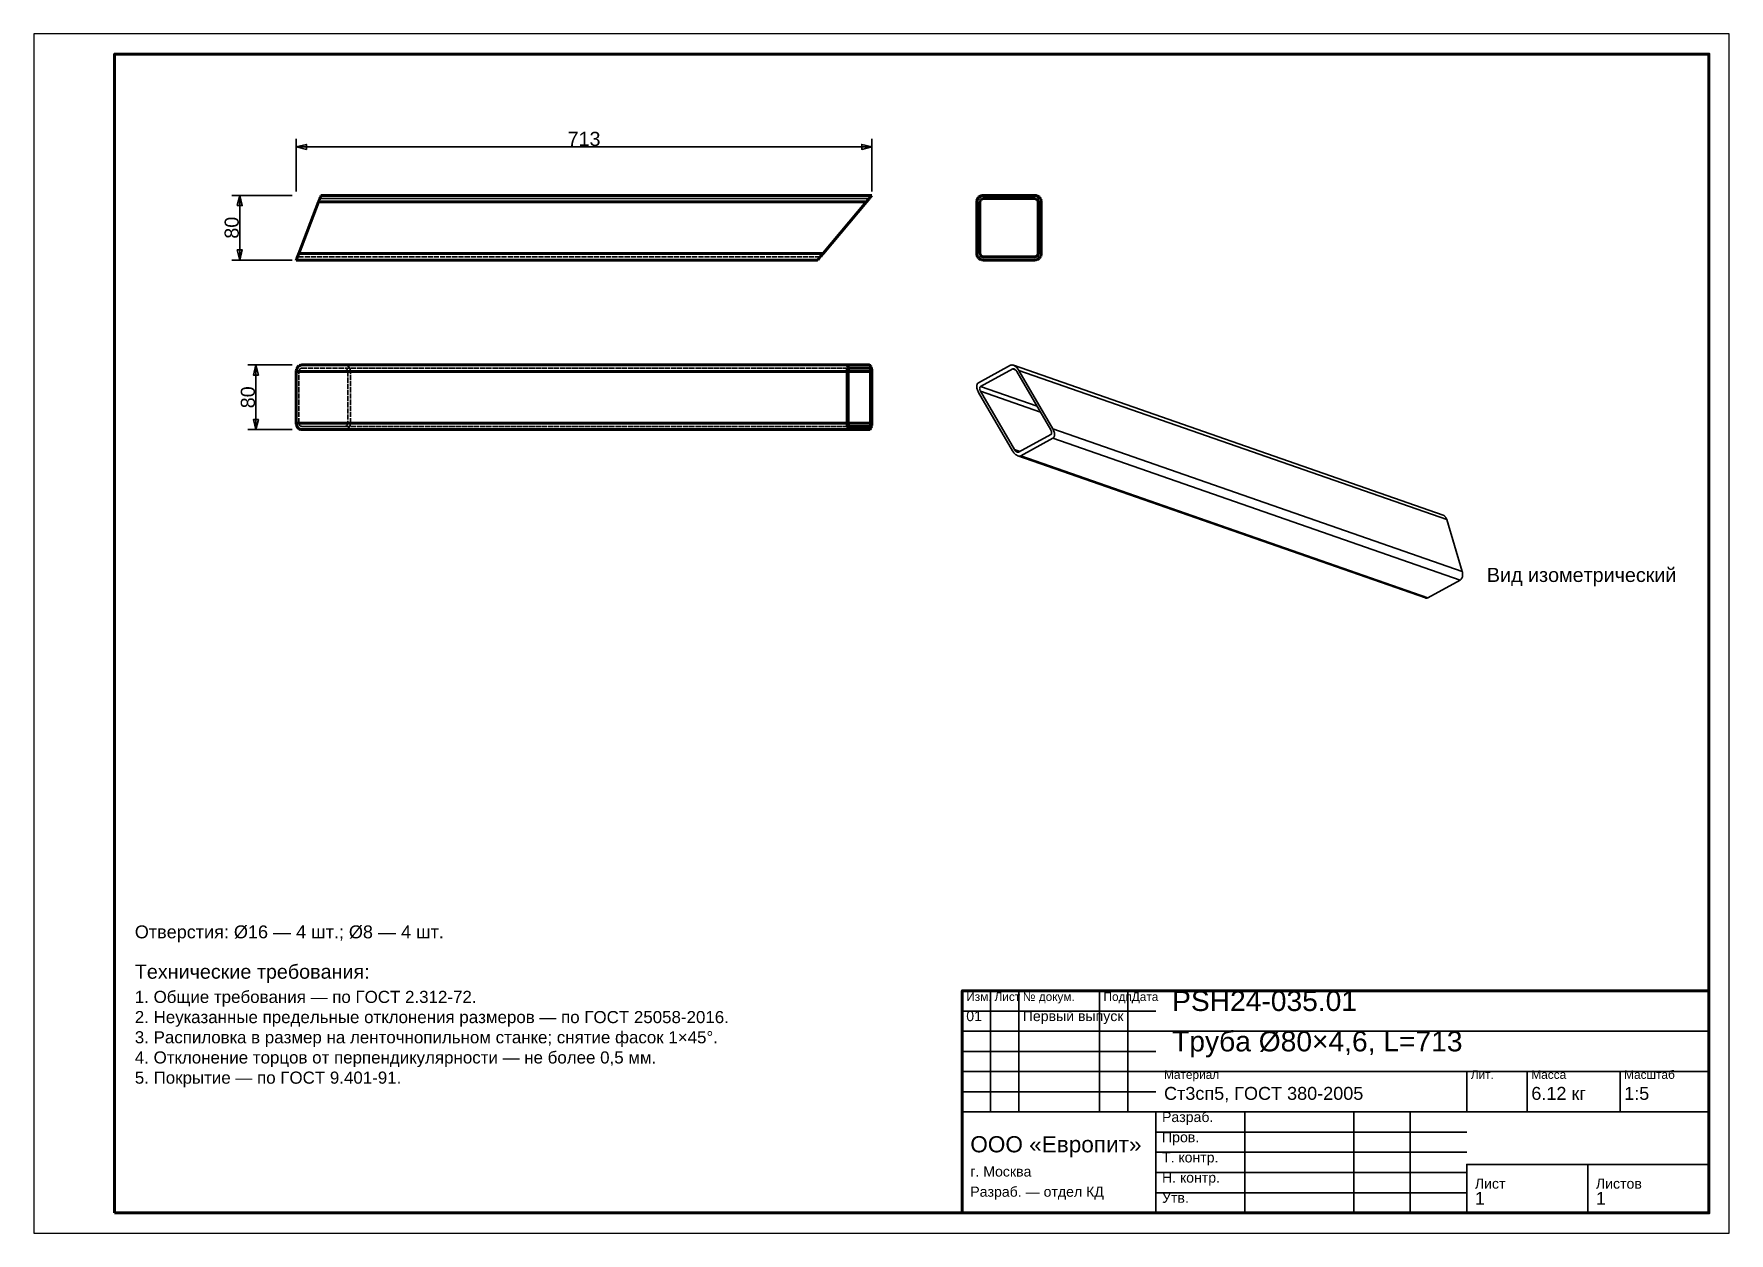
# Model space of a CAD drawing. Header units: millimetres. Extents: x 0 to 420, y 0 to 297.
import ezdxf
from ezdxf.enums import TextEntityAlignment as Align

# ---------------------------------------------------------------- set-up
doc = ezdxf.new("R2010")
doc.units = ezdxf.units.MM
doc.linetypes.add('DASHED', pattern=[1.524, 1.27, -0.254])
doc.styles.add('GOST', font='Arial')

msp = doc.modelspace()

# ---------------------------------------------------------------- linework, layer by layer
at = {"color": 7, "lineweight": 35}
for p, q in [((65, 258), (65, 271)), ((65, 269), (207.6, 269)), ((207.6, 258), (207.6, 271)), ((64, 257), (49, 257)), ((51, 241), (51, 257)), ((64, 241), (49, 241)), ((64, 215), (53, 215)), ((55, 199), (55, 215)), ((64, 199), (53, 199)), ((237, 30), (237, 60)), ((244, 30), (244, 60)), ((264, 30), (264, 60)), ((271, 30), (271, 60)), ((230, 55), (278, 55)), ((230, 50), (278, 50)), ((278, 50), (415, 50)), ((230, 45), (278, 45)), ((230, 40), (278, 40)), ((278, 40), (415, 40)), ((355, 30), (355, 40)), ((370, 30), (370, 40)), ((393, 30), (393, 40)), ((230, 35), (278, 35)), ((230, 30), (278, 30)), ((278, 30), (415, 30)), ((300, 5), (300, 30)), ((327, 5), (327, 30)), ((341, 5), (341, 30)), ((278, 25), (355, 25)), ((278, 20), (355, 20)), ((355, 17), (415, 17)), ((278, 15), (355, 15)), ((278, 10), (355, 10))]:
    msp.add_line(p, q, dxfattribs=at)
at = {"color": 1, "lineweight": 70}
for p, q in [((70.85, 256.25), (70.79, 256.09)), ((70.91, 256.4), (70.85, 256.25)), ((70.96, 256.53), (70.91, 256.4)), ((71.01, 256.65), (70.96, 256.53)), ((71.05, 256.75), (71.01, 256.65)), ((71.08, 256.84), (71.05, 256.75)), ((71.11, 256.91), (71.08, 256.84)), ((71.13, 256.96), (71.11, 256.91)), ((71.14, 256.99), (71.13, 256.96)), ((71.14, 257), (71.14, 256.99)), ((207.6, 257), (71.14, 257)), ((206.84, 256.09), (206.97, 256.25)), ((206.97, 256.25), (207.09, 256.4)), ((207.09, 256.4), (207.21, 256.53)), ((207.21, 256.53), (207.31, 256.65)), ((207.31, 256.65), (207.39, 256.75)), ((207.39, 256.75), (207.47, 256.84)), ((207.47, 256.84), (207.52, 256.91)), ((207.52, 256.91), (207.57, 256.96)), ((207.57, 256.96), (207.59, 256.99)), ((207.59, 256.99), (207.6, 257)), ((233.76, 256.09), (233.85, 256.25)), ((233.85, 256.25), (233.95, 256.4)), ((233.95, 256.4), (234.07, 256.53)), ((234.07, 256.53), (234.2, 256.65)), ((234.2, 256.65), (234.35, 256.75)), ((234.35, 256.75), (234.51, 256.84)), ((234.51, 256.84), (234.67, 256.91)), ((234.67, 256.91), (234.84, 256.96)), ((234.84, 256.96), (235.02, 256.99)), ((235.02, 256.99), (235.2, 257)), ((235.2, 257), (248, 257)), ((248, 257), (248.18, 256.99)), ((248.18, 256.99), (248.36, 256.96)), ((248.36, 256.96), (248.53, 256.91)), ((248.53, 256.91), (248.69, 256.84)), ((248.69, 256.84), (248.85, 256.75)), ((248.85, 256.75), (249, 256.65)), ((249, 256.65), (249.13, 256.53)), ((249.13, 256.53), (249.25, 256.4)), ((249.25, 256.4), (249.35, 256.25)), ((249.35, 256.25), (249.44, 256.09)), ((70.53, 255.4), (65.61, 242.6)), ((70.6, 255.58), (70.53, 255.4)), ((206.26, 255.4), (70.53, 255.4)), ((70.66, 255.76), (70.6, 255.58)), ((70.73, 255.93), (70.66, 255.76)), ((70.79, 256.09), (70.73, 255.93)), ((195.52, 242.6), (206.26, 255.4)), ((206.26, 255.4), (206.41, 255.58)), ((206.26, 255.4), (206.33, 255.49)), ((206.33, 255.49), (206.26, 255.4)), ((206.33, 255.49), (206.41, 255.58)), ((206.41, 255.58), (206.33, 255.49)), ((206.41, 255.58), (206.56, 255.76)), ((206.41, 255.58), (206.48, 255.66)), ((206.48, 255.66), (206.41, 255.58)), ((206.48, 255.66), (206.55, 255.75)), ((206.55, 255.75), (206.48, 255.66)), ((206.55, 255.75), (206.61, 255.83)), ((206.61, 255.83), (206.55, 255.75)), ((206.56, 255.76), (206.7, 255.93)), ((206.61, 255.83), (206.68, 255.9)), ((206.68, 255.9), (206.61, 255.83)), ((206.68, 255.9), (206.73, 255.97)), ((206.73, 255.97), (206.68, 255.9)), ((206.7, 255.93), (206.84, 256.09)), ((206.73, 255.97), (206.78, 256.03)), ((206.78, 256.03), (206.73, 255.97)), ((206.78, 256.03), (206.83, 256.08)), ((206.83, 256.08), (206.78, 256.03)), ((206.83, 256.08), (206.86, 256.12)), ((206.86, 256.12), (206.83, 256.08)), ((206.86, 256.12), (206.89, 256.16)), ((206.89, 256.16), (206.86, 256.12)), ((206.89, 256.16), (206.91, 256.18)), ((206.91, 256.18), (206.89, 256.16)), ((206.91, 256.18), (206.92, 256.19)), ((206.92, 256.19), (206.91, 256.18)), ((206.92, 256.19), (206.93, 256.2)), ((206.93, 256.2), (206.92, 256.19)), ((233.6, 255.4), (233.61, 255.58)), ((233.6, 242.6), (233.6, 255.4)), ((233.61, 255.58), (233.64, 255.76)), ((233.64, 255.76), (233.69, 255.93)), ((233.69, 255.93), (233.76, 256.09)), ((234.41, 255.49), (234.4, 255.4)), ((234.4, 255.4), (234.4, 242.6)), ((234.42, 255.58), (234.41, 255.49)), ((234.44, 255.66), (234.42, 255.58)), ((234.48, 255.75), (234.44, 255.66)), ((234.52, 255.83), (234.48, 255.75)), ((234.57, 255.9), (234.52, 255.83)), ((234.63, 255.97), (234.57, 255.9)), ((234.7, 256.03), (234.63, 255.97)), ((234.77, 256.08), (234.7, 256.03)), ((234.85, 256.12), (234.77, 256.08)), ((234.94, 256.16), (234.85, 256.12)), ((235.02, 256.18), (234.94, 256.16)), ((235.11, 256.19), (235.02, 256.18)), ((235.2, 256.2), (235.11, 256.19)), ((248, 256.2), (235.2, 256.2)), ((248.09, 256.19), (248, 256.2)), ((248.18, 256.18), (248.09, 256.19)), ((248.26, 256.16), (248.18, 256.18)), ((248.35, 256.12), (248.26, 256.16)), ((248.43, 256.08), (248.35, 256.12)), ((248.5, 256.03), (248.43, 256.08)), ((248.57, 255.97), (248.5, 256.03)), ((248.63, 255.9), (248.57, 255.97)), ((248.68, 255.83), (248.63, 255.9)), ((248.72, 255.75), (248.68, 255.83)), ((248.76, 255.66), (248.72, 255.75)), ((248.78, 255.58), (248.76, 255.66)), ((248.79, 255.49), (248.78, 255.58)), ((248.8, 255.4), (248.79, 255.49)), ((248.8, 242.6), (248.8, 255.4)), ((249.44, 256.09), (249.51, 255.93)), ((249.51, 255.93), (249.56, 255.76)), ((249.56, 255.76), (249.59, 255.58)), ((249.59, 255.58), (249.6, 255.4)), ((249.6, 255.4), (249.6, 242.6)), ((65.02, 241.04), (65, 241.01)), ((65, 241.01), (65, 241)), ((194.17, 241), (65, 241)), ((65.03, 241.09), (65.02, 241.04)), ((65.06, 241.16), (65.03, 241.09)), ((65.09, 241.25), (65.06, 241.16)), ((65.13, 241.35), (65.09, 241.25)), ((65.18, 241.47), (65.13, 241.35)), ((65.23, 241.6), (65.18, 241.47)), ((65.29, 241.75), (65.23, 241.6)), ((65.35, 241.91), (65.29, 241.75)), ((65.32, 241.84), (65.31, 241.82)), ((65.31, 241.82), (65.32, 241.84)), ((65.31, 241.82), (65.31, 241.81)), ((65.31, 241.81), (65.31, 241.82)), ((65.31, 241.81), (65.31, 241.8)), ((65.31, 241.8), (65.31, 241.81)), ((65.34, 241.88), (65.32, 241.84)), ((65.32, 241.84), (65.34, 241.88)), ((65.35, 241.92), (65.34, 241.88)), ((65.34, 241.88), (65.35, 241.92)), ((65.41, 242.07), (65.35, 241.91)), ((65.37, 241.97), (65.35, 241.92)), ((65.35, 241.92), (65.37, 241.97)), ((65.4, 242.03), (65.37, 241.97)), ((65.37, 241.97), (65.4, 242.03)), ((65.42, 242.1), (65.4, 242.03)), ((65.4, 242.03), (65.42, 242.1)), ((65.48, 242.24), (65.41, 242.07)), ((65.45, 242.17), (65.42, 242.1)), ((65.42, 242.1), (65.45, 242.17)), ((65.48, 242.25), (65.45, 242.17)), ((65.45, 242.17), (65.48, 242.25)), ((65.55, 242.42), (65.48, 242.24)), ((65.51, 242.34), (65.48, 242.25)), ((65.48, 242.25), (65.51, 242.34)), ((65.55, 242.42), (65.51, 242.34)), ((65.51, 242.34), (65.55, 242.42)), ((65.61, 242.6), (65.55, 242.42)), ((65.58, 242.51), (65.55, 242.42)), ((65.55, 242.42), (65.58, 242.51)), ((65.61, 242.6), (65.58, 242.51)), ((65.58, 242.51), (65.61, 242.6)), ((195.52, 242.6), (65.61, 242.6)), ((194.17, 241), (194.18, 241.01)), ((194.18, 241.01), (194.21, 241.04)), ((194.21, 241.04), (194.25, 241.09)), ((194.25, 241.09), (194.31, 241.16)), ((194.31, 241.16), (194.38, 241.25)), ((194.38, 241.25), (194.47, 241.35)), ((194.47, 241.35), (194.57, 241.47)), ((194.57, 241.47), (194.68, 241.6)), ((194.68, 241.6), (194.8, 241.75)), ((194.8, 241.75), (194.93, 241.91)), ((194.93, 241.91), (195.07, 242.07)), ((195.07, 242.07), (195.22, 242.24)), ((195.22, 242.24), (195.37, 242.42)), ((195.37, 242.42), (195.52, 242.6)), ((233.61, 242.42), (233.6, 242.6)), ((233.64, 242.24), (233.61, 242.42)), ((233.69, 242.07), (233.64, 242.24)), ((233.76, 241.91), (233.69, 242.07)), ((233.85, 241.75), (233.76, 241.91)), ((233.95, 241.6), (233.85, 241.75)), ((234.07, 241.47), (233.95, 241.6)), ((234.2, 241.35), (234.07, 241.47)), ((234.35, 241.25), (234.2, 241.35)), ((234.51, 241.16), (234.35, 241.25)), ((234.4, 242.6), (234.41, 242.51)), ((234.41, 242.51), (234.42, 242.42)), ((234.42, 242.42), (234.44, 242.34)), ((234.44, 242.34), (234.48, 242.25)), ((234.48, 242.25), (234.52, 242.17)), ((234.67, 241.09), (234.51, 241.16)), ((234.52, 242.17), (234.57, 242.1)), ((234.57, 242.1), (234.63, 242.03)), ((234.63, 242.03), (234.7, 241.97)), ((234.84, 241.04), (234.67, 241.09)), ((234.7, 241.97), (234.77, 241.92)), ((234.77, 241.92), (234.85, 241.88)), ((235.02, 241.01), (234.84, 241.04)), ((234.85, 241.88), (234.94, 241.84)), ((234.94, 241.84), (235.02, 241.82)), ((235.02, 241.82), (235.11, 241.81)), ((235.2, 241), (235.02, 241.01)), ((235.11, 241.81), (235.2, 241.8)), ((235.2, 241.8), (248, 241.8)), ((248, 241), (235.2, 241)), ((248, 241.8), (248.09, 241.81)), ((248.18, 241.01), (248, 241)), ((248.09, 241.81), (248.18, 241.82)), ((248.18, 241.82), (248.26, 241.84)), ((248.36, 241.04), (248.18, 241.01)), ((248.26, 241.84), (248.35, 241.88)), ((248.35, 241.88), (248.43, 241.92)), ((248.53, 241.09), (248.36, 241.04)), ((248.43, 241.92), (248.5, 241.97)), ((248.5, 241.97), (248.57, 242.03)), ((248.69, 241.16), (248.53, 241.09)), ((248.57, 242.03), (248.63, 242.1)), ((248.63, 242.1), (248.68, 242.17)), ((248.68, 242.17), (248.72, 242.25)), ((248.85, 241.25), (248.69, 241.16)), ((248.72, 242.25), (248.76, 242.34)), ((248.76, 242.34), (248.78, 242.42)), ((248.78, 242.42), (248.79, 242.51)), ((248.79, 242.51), (248.8, 242.6)), ((249, 241.35), (248.85, 241.25)), ((249.13, 241.47), (249, 241.35)), ((249.25, 241.6), (249.13, 241.47)), ((249.35, 241.75), (249.25, 241.6)), ((249.44, 241.91), (249.35, 241.75)), ((249.51, 242.07), (249.44, 241.91)), ((249.56, 242.24), (249.51, 242.07)), ((249.59, 242.42), (249.56, 242.24)), ((249.6, 242.6), (249.59, 242.42)), ((65.21, 214.25), (65.13, 214.09)), ((65.29, 214.4), (65.21, 214.25)), ((65.39, 214.53), (65.29, 214.4)), ((65.51, 214.65), (65.39, 214.53)), ((65.63, 214.75), (65.51, 214.65)), ((65.76, 214.84), (65.63, 214.75)), ((65.9, 214.91), (65.76, 214.84)), ((66.04, 214.96), (65.9, 214.91)), ((66.19, 214.99), (66.04, 214.96)), ((66.34, 215), (66.19, 214.99)), ((66.34, 215), (202.07, 215)), ((201.52, 214.09), (201.55, 214.25)), ((201.55, 214.25), (201.59, 214.4)), ((201.59, 214.4), (201.64, 214.53)), ((201.64, 214.53), (201.69, 214.65)), ((201.69, 214.65), (201.75, 214.75)), ((201.75, 214.75), (201.81, 214.84)), ((201.81, 214.84), (201.87, 214.91)), ((201.87, 214.91), (201.94, 214.96)), ((201.94, 214.96), (202, 214.99)), ((202, 214.99), (202.07, 215)), ((202.07, 215), (206.99, 215)), ((206.99, 215), (207.05, 214.99)), ((207.05, 214.99), (207.12, 214.96)), ((207.12, 214.96), (207.19, 214.91)), ((207.19, 214.91), (207.25, 214.84)), ((207.25, 214.84), (207.31, 214.75)), ((207.31, 214.75), (207.37, 214.65)), ((207.37, 214.65), (207.42, 214.53)), ((207.42, 214.53), (207.47, 214.4)), ((207.47, 214.4), (207.51, 214.25)), ((207.51, 214.25), (207.54, 214.09)), ((65.01, 213.58), (65, 213.4)), ((65, 213.4), (65, 200.6)), ((65, 213.4), (201.46, 213.4)), ((65.03, 213.76), (65.01, 213.58)), ((65.08, 213.93), (65.03, 213.76)), ((65.13, 214.09), (65.08, 213.93)), ((201.46, 213.58), (201.47, 213.76)), ((201.46, 213.4), (201.46, 213.58)), ((201.46, 200.6), (201.46, 213.4)), ((201.47, 213.76), (201.49, 213.93)), ((201.49, 213.93), (201.52, 214.09)), ((201.78, 213.66), (201.77, 213.58)), ((201.77, 213.58), (201.77, 213.49)), ((201.77, 213.49), (201.77, 213.4)), ((201.77, 213.4), (201.77, 200.6)), ((201.77, 213.4), (207.29, 213.4)), ((201.8, 213.75), (201.78, 213.66)), ((201.81, 213.83), (201.8, 213.75)), ((201.83, 213.9), (201.81, 213.83)), ((201.86, 213.97), (201.83, 213.9)), ((201.88, 214.03), (201.86, 213.97)), ((201.91, 214.08), (201.88, 214.03)), ((201.94, 214.12), (201.91, 214.08)), ((201.97, 214.16), (201.94, 214.12)), ((202, 214.18), (201.97, 214.16)), ((202.04, 214.19), (202, 214.18)), ((202.07, 214.2), (202.04, 214.19)), ((206.99, 214.2), (202.07, 214.2)), ((207.02, 214.19), (206.99, 214.2)), ((207.05, 214.18), (207.02, 214.19)), ((207.09, 214.16), (207.05, 214.18)), ((207.12, 214.12), (207.09, 214.16)), ((207.15, 214.08), (207.12, 214.12)), ((207.18, 214.03), (207.15, 214.08)), ((207.2, 213.97), (207.18, 214.03)), ((207.23, 213.9), (207.2, 213.97)), ((207.25, 213.83), (207.23, 213.9)), ((207.26, 213.75), (207.25, 213.83)), ((207.28, 213.66), (207.26, 213.75)), ((207.29, 213.58), (207.28, 213.66)), ((207.29, 213.49), (207.29, 213.58)), ((207.29, 213.4), (207.29, 213.49)), ((207.29, 200.6), (207.29, 213.4)), ((207.54, 214.09), (207.57, 213.93)), ((207.57, 213.93), (207.58, 213.76)), ((207.58, 213.76), (207.6, 213.58)), ((207.6, 213.58), (207.6, 213.4)), ((207.6, 213.4), (207.6, 200.6)), ((65, 200.6), (65.01, 200.42)), ((65, 200.6), (201.46, 200.6)), ((65.01, 200.42), (65.03, 200.24)), ((65.03, 200.24), (65.08, 200.07)), ((65.08, 200.07), (65.13, 199.91)), ((65.13, 199.91), (65.21, 199.75)), ((65.21, 199.75), (65.29, 199.6)), ((65.29, 199.6), (65.39, 199.47)), ((65.39, 199.47), (65.51, 199.35)), ((65.51, 199.35), (65.63, 199.25)), ((65.63, 199.25), (65.76, 199.16)), ((65.76, 199.16), (65.9, 199.09)), ((65.9, 199.09), (66.04, 199.04)), ((66.04, 199.04), (66.19, 199.01)), ((66.19, 199.01), (66.34, 199)), ((66.34, 199), (202.07, 199)), ((201.46, 200.42), (201.46, 200.6)), ((201.47, 200.24), (201.46, 200.42)), ((201.49, 200.07), (201.47, 200.24)), ((201.52, 199.91), (201.49, 200.07)), ((201.55, 199.75), (201.52, 199.91)), ((201.59, 199.6), (201.55, 199.75)), ((201.64, 199.47), (201.59, 199.6)), ((201.69, 199.35), (201.64, 199.47)), ((201.75, 199.25), (201.69, 199.35)), ((201.81, 199.16), (201.75, 199.25)), ((201.77, 200.6), (201.77, 200.51)), ((201.77, 200.6), (207.29, 200.6)), ((201.77, 200.51), (201.77, 200.42)), ((201.77, 200.42), (201.78, 200.34)), ((201.78, 200.34), (201.8, 200.25)), ((201.8, 200.25), (201.81, 200.17)), ((201.81, 200.17), (201.83, 200.1)), ((201.87, 199.09), (201.81, 199.16)), ((201.83, 200.1), (201.86, 200.03)), ((201.86, 200.03), (201.88, 199.97)), ((201.94, 199.04), (201.87, 199.09)), ((201.88, 199.97), (201.91, 199.92)), ((201.91, 199.92), (201.94, 199.88)), ((201.94, 199.88), (201.97, 199.84)), ((202, 199.01), (201.94, 199.04)), ((201.97, 199.84), (202, 199.82)), ((202, 199.82), (202.04, 199.81)), ((202.07, 199), (202, 199.01)), ((202.04, 199.81), (202.07, 199.8)), ((202.07, 199.8), (206.99, 199.8)), ((206.99, 199), (202.07, 199)), ((206.99, 199.8), (207.02, 199.81)), ((207.05, 199.01), (206.99, 199)), ((207.02, 199.81), (207.05, 199.82)), ((207.05, 199.82), (207.09, 199.84)), ((207.12, 199.04), (207.05, 199.01)), ((207.09, 199.84), (207.12, 199.88)), ((207.12, 199.88), (207.15, 199.92)), ((207.19, 199.09), (207.12, 199.04)), ((207.15, 199.92), (207.18, 199.97)), ((207.18, 199.97), (207.2, 200.03)), ((207.25, 199.16), (207.19, 199.09)), ((207.2, 200.03), (207.23, 200.1)), ((207.23, 200.1), (207.25, 200.17)), ((207.25, 200.17), (207.26, 200.25)), ((207.31, 199.25), (207.25, 199.16)), ((207.26, 200.25), (207.28, 200.34)), ((207.28, 200.34), (207.29, 200.42)), ((207.29, 200.51), (207.29, 200.6)), ((207.29, 200.42), (207.29, 200.51)), ((207.37, 199.35), (207.31, 199.25)), ((207.42, 199.47), (207.37, 199.35)), ((207.47, 199.6), (207.42, 199.47)), ((207.51, 199.75), (207.47, 199.6)), ((207.54, 199.91), (207.51, 199.75)), ((207.57, 200.07), (207.54, 199.91)), ((207.58, 200.24), (207.57, 200.07)), ((207.6, 200.42), (207.58, 200.24)), ((207.6, 200.6), (207.6, 200.42))]:
    msp.add_line(p, q, dxfattribs=at)
at = {"color": 5, "linetype": 'DASHED', "lineweight": 35}
for p, q in [((70.79, 256.09), (70.85, 256.25)), ((70.85, 256.25), (70.91, 256.4)), ((70.91, 256.4), (70.96, 256.53)), ((70.96, 256.53), (71.01, 256.65)), ((71.01, 256.65), (71.05, 256.75)), ((71.05, 256.75), (71.08, 256.84)), ((71.08, 256.84), (71.11, 256.91)), ((71.11, 256.91), (71.13, 256.96)), ((71.13, 256.96), (71.14, 256.99)), ((207.6, 257), (71.14, 257)), ((71.14, 256.99), (71.14, 257)), ((206.97, 256.25), (206.84, 256.09)), ((207.09, 256.4), (206.97, 256.25)), ((207.21, 256.53), (207.09, 256.4)), ((207.31, 256.65), (207.21, 256.53)), ((207.39, 256.75), (207.31, 256.65)), ((207.47, 256.84), (207.39, 256.75)), ((207.52, 256.91), (207.47, 256.84)), ((207.57, 256.96), (207.52, 256.91)), ((207.59, 256.99), (207.57, 256.96)), ((207.6, 257), (207.59, 256.99)), ((233.85, 256.25), (233.76, 256.09)), ((233.95, 256.4), (233.85, 256.25)), ((234.07, 256.53), (233.95, 256.4)), ((234.2, 256.65), (234.07, 256.53)), ((234.35, 256.75), (234.2, 256.65)), ((234.51, 256.84), (234.35, 256.75)), ((234.67, 256.91), (234.51, 256.84)), ((234.84, 256.96), (234.67, 256.91)), ((235.02, 256.99), (234.84, 256.96)), ((235.2, 257), (235.02, 256.99)), ((248, 257), (235.2, 257)), ((248.18, 256.99), (248, 257)), ((248.36, 256.96), (248.18, 256.99)), ((248.53, 256.91), (248.36, 256.96)), ((248.69, 256.84), (248.53, 256.91)), ((248.85, 256.75), (248.69, 256.84)), ((249, 256.65), (248.85, 256.75)), ((249.13, 256.53), (249, 256.65)), ((249.25, 256.4), (249.13, 256.53)), ((249.35, 256.25), (249.25, 256.4)), ((249.44, 256.09), (249.35, 256.25)), ((70.53, 255.4), (65.61, 242.6)), ((65.61, 242.6), (70.53, 255.4)), ((65.61, 242.6), (70.53, 255.4)), ((70.53, 255.4), (70.6, 255.58)), ((70.56, 255.49), (70.53, 255.4)), ((70.53, 255.4), (70.56, 255.49)), ((70.6, 255.58), (70.56, 255.49)), ((70.56, 255.49), (70.6, 255.58)), ((70.6, 255.58), (70.66, 255.76)), ((70.63, 255.66), (70.6, 255.58)), ((70.6, 255.58), (70.63, 255.66)), ((70.66, 255.75), (70.63, 255.66)), ((70.63, 255.66), (70.66, 255.75)), ((70.66, 255.76), (70.73, 255.93)), ((70.69, 255.83), (70.66, 255.75)), ((70.66, 255.75), (70.69, 255.83)), ((70.72, 255.9), (70.69, 255.83)), ((70.69, 255.83), (70.72, 255.9)), ((70.74, 255.97), (70.72, 255.9)), ((70.72, 255.9), (70.74, 255.97)), ((70.73, 255.93), (70.79, 256.09)), ((70.77, 256.03), (70.74, 255.97)), ((70.74, 255.97), (70.77, 256.03)), ((70.79, 256.08), (70.77, 256.03)), ((70.77, 256.03), (70.79, 256.08)), ((70.8, 256.12), (70.79, 256.08)), ((70.79, 256.08), (70.8, 256.12)), ((70.82, 256.16), (70.8, 256.12)), ((70.8, 256.12), (70.82, 256.16)), ((70.83, 256.18), (70.82, 256.16)), ((70.82, 256.16), (70.83, 256.18)), ((70.83, 256.2), (206.93, 256.2)), ((206.93, 256.2), (70.83, 256.2)), ((70.83, 256.2), (70.83, 256.19)), ((70.83, 256.19), (70.83, 256.2)), ((70.83, 256.19), (70.83, 256.18)), ((70.83, 256.18), (70.83, 256.19)), ((206.26, 255.4), (195.52, 242.6)), ((195.52, 242.6), (206.26, 255.4)), ((206.26, 255.4), (195.52, 242.6)), ((206.41, 255.58), (206.26, 255.4)), ((206.56, 255.76), (206.41, 255.58)), ((206.7, 255.93), (206.56, 255.76)), ((206.84, 256.09), (206.7, 255.93)), ((233.61, 255.58), (233.6, 255.4)), ((233.6, 255.4), (233.6, 242.6)), ((233.64, 255.76), (233.61, 255.58)), ((233.69, 255.93), (233.64, 255.76)), ((233.76, 256.09), (233.69, 255.93)), ((234.4, 255.4), (234.41, 255.49)), ((234.4, 242.6), (234.4, 255.4)), ((234.41, 255.49), (234.42, 255.58)), ((234.42, 255.58), (234.44, 255.66)), ((234.44, 255.66), (234.48, 255.75)), ((234.48, 255.75), (234.52, 255.83)), ((234.52, 255.83), (234.57, 255.9)), ((234.57, 255.9), (234.63, 255.97)), ((234.63, 255.97), (234.7, 256.03)), ((234.7, 256.03), (234.77, 256.08)), ((234.77, 256.08), (234.85, 256.12)), ((234.85, 256.12), (234.94, 256.16)), ((234.94, 256.16), (235.02, 256.18)), ((235.02, 256.18), (235.11, 256.19)), ((235.11, 256.19), (235.2, 256.2)), ((235.2, 256.2), (248, 256.2)), ((248, 256.2), (248.09, 256.19)), ((248.09, 256.19), (248.18, 256.18)), ((248.18, 256.18), (248.26, 256.16)), ((248.26, 256.16), (248.35, 256.12)), ((248.35, 256.12), (248.43, 256.08)), ((248.43, 256.08), (248.5, 256.03)), ((248.5, 256.03), (248.57, 255.97)), ((248.57, 255.97), (248.63, 255.9)), ((248.63, 255.9), (248.68, 255.83)), ((248.68, 255.83), (248.72, 255.75)), ((248.72, 255.75), (248.76, 255.66)), ((248.76, 255.66), (248.78, 255.58)), ((248.78, 255.58), (248.79, 255.49)), ((248.79, 255.49), (248.8, 255.4)), ((248.8, 255.4), (248.8, 242.6)), ((249.51, 255.93), (249.44, 256.09)), ((249.56, 255.76), (249.51, 255.93)), ((249.59, 255.58), (249.56, 255.76)), ((249.6, 255.4), (249.59, 255.58)), ((249.6, 242.6), (249.6, 255.4)), ((65, 241.01), (65.02, 241.04)), ((65, 241), (65, 241.01)), ((194.17, 241), (65, 241)), ((65.02, 241.04), (65.03, 241.09)), ((65.03, 241.09), (65.06, 241.16)), ((65.06, 241.16), (65.09, 241.25)), ((65.09, 241.25), (65.13, 241.35)), ((65.13, 241.35), (65.18, 241.47)), ((65.18, 241.47), (65.23, 241.6)), ((65.23, 241.6), (65.29, 241.75)), ((65.29, 241.75), (65.35, 241.91)), ((194.85, 241.8), (65.31, 241.8)), ((194.85, 241.8), (65.31, 241.8)), ((65.35, 241.91), (65.41, 242.07)), ((65.41, 242.07), (65.48, 242.24)), ((65.48, 242.24), (65.55, 242.42)), ((65.55, 242.42), (65.61, 242.6)), ((194.18, 241.01), (194.17, 241)), ((194.21, 241.04), (194.18, 241.01)), ((194.25, 241.09), (194.21, 241.04)), ((194.31, 241.16), (194.25, 241.09)), ((194.38, 241.25), (194.31, 241.16)), ((194.47, 241.35), (194.38, 241.25)), ((194.57, 241.47), (194.47, 241.35)), ((194.68, 241.6), (194.57, 241.47)), ((194.8, 241.75), (194.68, 241.6)), ((194.93, 241.91), (194.8, 241.75)), ((194.85, 241.81), (194.86, 241.82)), ((194.86, 241.82), (194.85, 241.81)), ((194.85, 241.8), (194.85, 241.81)), ((194.85, 241.81), (194.85, 241.8)), ((194.86, 241.82), (194.88, 241.84)), ((194.88, 241.84), (194.86, 241.82)), ((194.88, 241.84), (194.91, 241.88)), ((194.91, 241.88), (194.88, 241.84)), ((194.91, 241.88), (194.95, 241.92)), ((194.95, 241.92), (194.91, 241.88)), ((195.07, 242.07), (194.93, 241.91)), ((194.95, 241.92), (194.99, 241.97)), ((194.99, 241.97), (194.95, 241.92)), ((194.99, 241.97), (195.04, 242.03)), ((195.04, 242.03), (194.99, 241.97)), ((195.04, 242.03), (195.1, 242.1)), ((195.1, 242.1), (195.04, 242.03)), ((195.22, 242.24), (195.07, 242.07)), ((195.1, 242.1), (195.16, 242.17)), ((195.16, 242.17), (195.1, 242.1)), ((195.16, 242.17), (195.23, 242.25)), ((195.23, 242.25), (195.16, 242.17)), ((195.37, 242.42), (195.22, 242.24)), ((195.23, 242.25), (195.3, 242.34)), ((195.3, 242.34), (195.23, 242.25)), ((195.3, 242.34), (195.37, 242.42)), ((195.37, 242.42), (195.3, 242.34)), ((195.52, 242.6), (195.37, 242.42)), ((195.37, 242.42), (195.44, 242.51)), ((195.44, 242.51), (195.37, 242.42)), ((195.44, 242.51), (195.52, 242.6)), ((195.52, 242.6), (195.44, 242.51)), ((233.6, 242.6), (233.61, 242.42)), ((233.61, 242.42), (233.64, 242.24)), ((233.64, 242.24), (233.69, 242.07)), ((233.69, 242.07), (233.76, 241.91)), ((233.76, 241.91), (233.85, 241.75)), ((233.85, 241.75), (233.95, 241.6)), ((233.95, 241.6), (234.07, 241.47)), ((234.07, 241.47), (234.2, 241.35)), ((234.2, 241.35), (234.35, 241.25)), ((234.35, 241.25), (234.51, 241.16)), ((234.41, 242.51), (234.4, 242.6)), ((234.42, 242.42), (234.41, 242.51)), ((234.44, 242.34), (234.42, 242.42)), ((234.48, 242.25), (234.44, 242.34)), ((234.52, 242.17), (234.48, 242.25)), ((234.51, 241.16), (234.67, 241.09)), ((234.57, 242.1), (234.52, 242.17)), ((234.63, 242.03), (234.57, 242.1)), ((234.7, 241.97), (234.63, 242.03)), ((234.67, 241.09), (234.84, 241.04)), ((234.77, 241.92), (234.7, 241.97)), ((234.85, 241.88), (234.77, 241.92)), ((234.84, 241.04), (235.02, 241.01)), ((234.94, 241.84), (234.85, 241.88)), ((235.02, 241.82), (234.94, 241.84)), ((235.11, 241.81), (235.02, 241.82)), ((235.02, 241.01), (235.2, 241)), ((235.2, 241.8), (235.11, 241.81)), ((248, 241.8), (235.2, 241.8)), ((235.2, 241), (248, 241)), ((248.09, 241.81), (248, 241.8)), ((248, 241), (248.18, 241.01)), ((248.18, 241.82), (248.09, 241.81)), ((248.26, 241.84), (248.18, 241.82)), ((248.18, 241.01), (248.36, 241.04)), ((248.35, 241.88), (248.26, 241.84)), ((248.43, 241.92), (248.35, 241.88)), ((248.36, 241.04), (248.53, 241.09)), ((248.5, 241.97), (248.43, 241.92)), ((248.57, 242.03), (248.5, 241.97)), ((248.53, 241.09), (248.69, 241.16)), ((248.63, 242.1), (248.57, 242.03)), ((248.68, 242.17), (248.63, 242.1)), ((248.72, 242.25), (248.68, 242.17)), ((248.69, 241.16), (248.85, 241.25)), ((248.76, 242.34), (248.72, 242.25)), ((248.78, 242.42), (248.76, 242.34)), ((248.79, 242.51), (248.78, 242.42)), ((248.8, 242.6), (248.79, 242.51)), ((248.85, 241.25), (249, 241.35)), ((249, 241.35), (249.13, 241.47)), ((249.13, 241.47), (249.25, 241.6)), ((249.25, 241.6), (249.35, 241.75)), ((249.35, 241.75), (249.44, 241.91)), ((249.44, 241.91), (249.51, 242.07)), ((249.51, 242.07), (249.56, 242.24)), ((249.56, 242.24), (249.59, 242.42)), ((249.59, 242.42), (249.6, 242.6)), ((77.08, 215), (66.34, 215)), ((77.23, 214.99), (77.08, 215)), ((77.08, 215), (206.99, 215)), ((77.38, 214.96), (77.23, 214.99)), ((77.53, 214.91), (77.38, 214.96)), ((77.67, 214.84), (77.53, 214.91)), ((77.8, 214.75), (77.67, 214.84)), ((77.92, 214.65), (77.8, 214.75)), ((78.03, 214.53), (77.92, 214.65)), ((78.13, 214.4), (78.03, 214.53)), ((78.22, 214.25), (78.13, 214.4)), ((78.29, 214.09), (78.22, 214.25)), ((65.67, 213.4), (65.68, 213.49)), ((65.67, 200.6), (65.67, 213.4)), ((65.68, 213.49), (65.69, 213.58)), ((65.69, 213.58), (65.71, 213.66)), ((65.71, 213.66), (65.74, 213.75)), ((65.74, 213.75), (65.77, 213.83)), ((65.77, 213.83), (65.82, 213.9)), ((65.82, 213.9), (65.87, 213.97)), ((65.87, 213.97), (65.92, 214.03)), ((65.92, 214.03), (65.99, 214.08)), ((65.99, 214.08), (66.05, 214.12)), ((66.05, 214.12), (66.12, 214.16)), ((66.12, 214.16), (66.19, 214.18)), ((66.19, 214.18), (66.27, 214.19)), ((66.27, 214.19), (66.34, 214.2)), ((66.34, 214.2), (77.08, 214.2)), ((66.34, 214.2), (202.07, 214.2)), ((77.08, 214.2), (77.16, 214.19)), ((77.08, 214.2), (206.99, 214.2)), ((77.16, 214.19), (77.23, 214.18)), ((77.23, 214.18), (77.3, 214.16)), ((77.3, 214.16), (77.37, 214.12)), ((77.37, 214.12), (77.44, 214.08)), ((77.44, 214.08), (77.5, 214.03)), ((77.5, 214.03), (77.56, 213.97)), ((77.56, 213.97), (77.61, 213.9)), ((77.61, 213.9), (77.65, 213.83)), ((77.65, 213.83), (77.69, 213.75)), ((77.69, 213.75), (77.72, 213.66)), ((77.72, 213.66), (77.74, 213.58)), ((77.74, 213.58), (77.75, 213.49)), ((77.75, 213.49), (77.75, 213.4)), ((77.75, 213.4), (77.75, 200.6)), ((78.35, 213.93), (78.29, 214.09)), ((78.39, 213.76), (78.35, 213.93)), ((78.42, 213.58), (78.39, 213.76)), ((78.43, 213.4), (78.42, 213.58)), ((78.43, 200.6), (78.43, 213.4)), ((65.68, 200.51), (65.67, 200.6)), ((65.69, 200.42), (65.68, 200.51)), ((65.71, 200.34), (65.69, 200.42)), ((65.74, 200.25), (65.71, 200.34)), ((65.77, 200.17), (65.74, 200.25)), ((65.82, 200.1), (65.77, 200.17)), ((65.87, 200.03), (65.82, 200.1)), ((65.92, 199.97), (65.87, 200.03)), ((65.99, 199.92), (65.92, 199.97)), ((66.05, 199.88), (65.99, 199.92)), ((66.12, 199.84), (66.05, 199.88)), ((66.19, 199.82), (66.12, 199.84)), ((66.27, 199.81), (66.19, 199.82)), ((66.34, 199.8), (66.27, 199.81)), ((77.08, 199.8), (66.34, 199.8)), ((66.34, 199.8), (202.07, 199.8)), ((66.34, 199), (77.08, 199)), ((77.16, 199.81), (77.08, 199.8)), ((77.08, 199.8), (206.99, 199.8)), ((77.08, 199), (77.23, 199.01)), ((206.99, 199), (77.08, 199)), ((77.23, 199.82), (77.16, 199.81)), ((77.3, 199.84), (77.23, 199.82)), ((77.23, 199.01), (77.38, 199.04)), ((77.37, 199.88), (77.3, 199.84)), ((77.44, 199.92), (77.37, 199.88)), ((77.38, 199.04), (77.53, 199.09)), ((77.5, 199.97), (77.44, 199.92)), ((77.56, 200.03), (77.5, 199.97)), ((77.53, 199.09), (77.67, 199.16)), ((77.61, 200.1), (77.56, 200.03)), ((77.65, 200.17), (77.61, 200.1)), ((77.69, 200.25), (77.65, 200.17)), ((77.67, 199.16), (77.8, 199.25)), ((77.72, 200.34), (77.69, 200.25)), ((77.74, 200.42), (77.72, 200.34)), ((77.75, 200.51), (77.74, 200.42)), ((77.75, 200.6), (77.75, 200.51)), ((77.8, 199.25), (77.92, 199.35)), ((77.92, 199.35), (78.03, 199.47)), ((78.03, 199.47), (78.13, 199.6)), ((78.13, 199.6), (78.22, 199.75)), ((78.22, 199.75), (78.29, 199.91)), ((78.29, 199.91), (78.35, 200.07)), ((78.35, 200.07), (78.39, 200.24)), ((78.39, 200.24), (78.42, 200.42)), ((78.42, 200.42), (78.43, 200.6))]:
    msp.add_line(p, q, dxfattribs=at)
at = {"color": 1, "lineweight": 35}
for p, q in [((234, 210.56), (242, 214.92)), ((242, 214.92), (242.04, 214.94)), ((242.04, 214.94), (242.08, 214.96)), ((242.08, 214.96), (242.12, 214.97)), ((242.12, 214.97), (242.17, 214.98)), ((242.17, 214.98), (242.21, 214.99)), ((242.21, 214.99), (242.26, 215)), ((242.26, 215), (242.31, 215)), ((242.31, 215), (242.36, 215)), ((242.36, 215), (242.41, 215)), ((242.41, 215), (242.46, 214.99)), ((242.46, 214.99), (242.52, 214.98)), ((242.52, 214.98), (242.57, 214.97)), ((242.57, 214.97), (242.62, 214.95)), ((242.62, 214.95), (242.68, 214.94)), ((242.68, 214.94), (242.78, 214.9)), ((242.68, 214.94), (349.15, 177.82)), ((242.78, 214.9), (242.89, 214.85)), ((242.89, 214.85), (242.99, 214.79)), ((242.99, 214.79), (243.1, 214.72)), ((243.1, 214.72), (243.2, 214.64)), ((243.2, 214.64), (243.31, 214.56)), ((243.31, 214.56), (243.41, 214.47)), ((243.41, 214.47), (243.51, 214.37)), ((243.51, 214.37), (243.61, 214.26)), ((243.61, 214.26), (243.7, 214.15)), ((233.63, 210), (233.67, 210.15)), ((233.67, 210.15), (233.73, 210.28)), ((233.73, 210.28), (233.8, 210.4)), ((233.8, 210.4), (233.89, 210.49)), ((233.89, 210.49), (234, 210.56)), ((242.52, 214.02), (234.52, 209.66)), ((242.54, 214.03), (242.52, 214.02)), ((243.26, 213.76), (242.52, 214.02)), ((242.56, 214.04), (242.54, 214.03)), ((242.58, 214.04), (242.56, 214.04)), ((242.61, 214.05), (242.58, 214.04)), ((242.63, 214.05), (242.61, 214.05)), ((242.65, 214.06), (242.63, 214.05)), ((242.68, 214.06), (242.65, 214.06)), ((242.7, 214.06), (242.68, 214.06)), ((242.73, 214.06), (242.7, 214.06)), ((242.75, 214.05), (242.73, 214.06)), ((242.78, 214.05), (242.75, 214.05)), ((242.81, 214.04), (242.78, 214.05)), ((242.83, 214.03), (242.81, 214.04)), ((242.86, 214.03), (242.83, 214.03)), ((242.91, 214), (242.86, 214.03)), ((242.97, 213.98), (242.91, 214)), ((243.02, 213.95), (242.97, 213.98)), ((243.07, 213.92), (243.02, 213.95)), ((243.12, 213.88), (243.07, 213.92)), ((243.17, 213.84), (243.12, 213.88)), ((243.23, 213.79), (243.17, 213.84)), ((243.28, 213.74), (243.23, 213.79)), ((243.33, 213.69), (243.28, 213.74)), ((243.37, 213.63), (243.33, 213.69)), ((243.42, 213.58), (243.37, 213.63)), ((243.46, 213.51), (243.42, 213.58)), ((243.5, 213.45), (243.46, 213.51)), ((243.54, 213.39), (243.5, 213.45)), ((251.93, 198.94), (243.54, 213.39)), ((243.7, 214.15), (243.79, 214.04)), ((243.79, 214.04), (243.88, 213.91)), ((243.88, 213.91), (243.97, 213.79)), ((243.97, 213.79), (244.04, 213.66)), ((244.04, 213.66), (252.43, 199.21)), ((244.04, 213.66), (350.03, 176.71)), ((233.6, 209.65), (233.61, 209.83)), ((233.61, 209.46), (233.6, 209.65)), ((233.61, 209.83), (233.63, 210)), ((233.64, 209.26), (233.61, 209.46)), ((233.69, 209.05), (233.64, 209.26)), ((233.76, 208.84), (233.69, 209.05)), ((233.84, 208.63), (233.76, 208.84)), ((233.94, 208.42), (233.84, 208.63)), ((234.05, 208.21), (233.94, 208.42)), ((242.44, 193.77), (234.05, 208.21)), ((234.33, 209.3), (234.32, 209.2)), ((234.32, 209.2), (234.33, 209.11)), ((234.34, 209.38), (234.33, 209.3)), ((234.33, 209.11), (234.35, 209.01)), ((234.36, 209.45), (234.34, 209.38)), ((234.35, 209.01), (234.37, 208.91)), ((234.39, 209.52), (234.36, 209.45)), ((234.37, 208.91), (234.4, 208.8)), ((234.43, 209.58), (234.39, 209.52)), ((234.4, 208.8), (234.44, 208.69)), ((234.47, 209.63), (234.43, 209.58)), ((234.44, 208.69), (234.49, 208.59)), ((234.52, 209.66), (234.47, 209.63)), ((234.49, 208.59), (234.55, 208.49)), ((234.52, 209.66), (248.54, 204.77)), ((234.55, 208.49), (242.94, 194.04)), ((234.55, 208.49), (249.39, 203.31)), ((243.96, 193.41), (251.96, 197.77)), ((251.99, 198.84), (251.93, 198.94)), ((251.96, 197.77), (252.01, 197.8)), ((252.03, 198.73), (251.99, 198.84)), ((252.01, 197.8), (252.05, 197.85)), ((252.08, 198.63), (252.03, 198.73)), ((252.05, 197.85), (252.09, 197.91)), ((252.11, 198.52), (252.08, 198.63)), ((252.09, 197.91), (252.12, 197.97)), ((252.13, 198.42), (252.11, 198.52)), ((252.12, 197.97), (252.14, 198.05)), ((252.15, 198.32), (252.13, 198.42)), ((252.14, 198.05), (252.15, 198.13)), ((252.16, 198.22), (252.15, 198.32)), ((252.15, 198.13), (252.16, 198.22)), ((252.43, 199.21), (252.54, 199.01)), ((353.87, 163.85), (252.43, 199.21)), ((252.54, 199.01), (252.64, 198.8)), ((252.64, 198.8), (252.72, 198.59)), ((252.72, 198.59), (252.79, 198.38)), ((252.79, 198.38), (252.84, 198.17)), ((252.85, 197.43), (252.81, 197.28)), ((252.84, 198.17), (252.87, 197.97)), ((252.87, 197.6), (252.85, 197.43)), ((252.87, 197.97), (252.88, 197.78)), ((252.88, 197.78), (252.87, 197.6)), ((242.51, 193.64), (242.44, 193.77)), ((242.6, 193.51), (242.51, 193.64)), ((242.69, 193.39), (242.6, 193.51)), ((242.78, 193.28), (242.69, 193.39)), ((242.87, 193.16), (242.78, 193.28)), ((242.94, 194.04), (242.97, 193.98)), ((242.94, 194.04), (244.27, 193.58)), ((242.97, 193.98), (243.02, 193.91)), ((243.02, 193.91), (243.06, 193.85)), ((243.06, 193.85), (243.11, 193.8)), ((243.11, 193.8), (243.15, 193.74)), ((243.15, 193.74), (243.2, 193.69)), ((243.2, 193.69), (243.25, 193.64)), ((243.25, 193.64), (243.3, 193.59)), ((243.3, 193.59), (243.36, 193.55)), ((243.36, 193.55), (243.41, 193.51)), ((243.41, 193.51), (243.46, 193.48)), ((243.46, 193.48), (243.51, 193.45)), ((243.51, 193.45), (243.57, 193.42)), ((243.57, 193.42), (243.62, 193.4)), ((243.62, 193.4), (243.64, 193.39)), ((243.64, 193.39), (243.67, 193.39)), ((243.67, 193.39), (243.7, 193.38)), ((243.7, 193.38), (243.73, 193.38)), ((243.73, 193.38), (243.75, 193.37)), ((243.75, 193.37), (243.78, 193.37)), ((243.78, 193.37), (243.8, 193.37)), ((243.8, 193.37), (243.83, 193.37)), ((243.83, 193.37), (243.85, 193.38)), ((243.85, 193.38), (243.87, 193.38)), ((243.87, 193.38), (243.9, 193.39)), ((243.9, 193.39), (243.92, 193.39)), ((243.92, 193.39), (243.94, 193.4)), ((243.94, 193.4), (243.96, 193.41)), ((252.48, 196.86), (244.48, 192.51)), ((252.58, 196.94), (252.48, 196.86)), ((252.48, 196.86), (353.35, 161.7)), ((252.68, 197.03), (252.58, 196.94)), ((252.75, 197.15), (252.68, 197.03)), ((252.81, 197.28), (252.75, 197.15)), ((242.97, 193.06), (242.87, 193.16)), ((243.07, 192.96), (242.97, 193.06)), ((243.17, 192.87), (243.07, 192.96)), ((243.28, 192.78), (243.17, 192.87)), ((243.38, 192.71), (243.28, 192.78)), ((243.49, 192.64), (243.38, 192.71)), ((243.59, 192.58), (243.49, 192.64)), ((243.7, 192.53), (243.59, 192.58)), ((243.8, 192.49), (243.7, 192.53)), ((243.85, 192.48), (243.8, 192.49)), ((243.8, 192.49), (344.75, 157.3)), ((243.91, 192.46), (243.85, 192.48)), ((243.96, 192.45), (243.91, 192.46)), ((244.02, 192.44), (243.96, 192.45)), ((244.07, 192.43), (244.02, 192.44)), ((244.12, 192.43), (244.07, 192.43)), ((244.17, 192.43), (244.12, 192.43)), ((244.22, 192.43), (244.17, 192.43)), ((244.27, 192.44), (244.22, 192.43)), ((244.31, 192.45), (244.27, 192.44)), ((244.36, 192.46), (244.31, 192.45)), ((244.4, 192.47), (244.36, 192.46)), ((244.44, 192.49), (244.4, 192.47)), ((244.48, 192.51), (244.44, 192.49)), ((244.48, 192.51), (345.35, 157.35)), ((349.23, 177.79), (349.15, 177.82)), ((349.31, 177.75), (349.23, 177.79)), ((349.39, 177.7), (349.31, 177.75)), ((349.46, 177.64), (349.39, 177.7)), ((349.53, 177.58), (349.46, 177.64)), ((349.6, 177.5), (349.53, 177.58)), ((349.67, 177.42), (349.6, 177.5)), ((349.74, 177.34), (349.67, 177.42)), ((349.8, 177.25), (349.74, 177.34)), ((349.85, 177.15), (349.8, 177.25)), ((349.9, 177.05), (349.85, 177.15)), ((349.95, 176.94), (349.9, 177.05)), ((349.99, 176.83), (349.95, 176.94)), ((350.03, 176.71), (349.99, 176.83)), ((353.87, 163.85), (350.03, 176.71)), ((353.92, 163.67), (353.87, 163.85)), ((345.35, 157.35), (353.35, 161.7)), ((353.35, 161.7), (353.46, 161.77)), ((353.46, 161.77), (353.56, 161.86)), ((353.56, 161.86), (353.65, 161.97)), ((353.65, 161.97), (353.73, 162.1)), ((353.73, 162.1), (353.81, 162.24)), ((353.81, 162.24), (353.87, 162.39)), ((353.87, 162.39), (353.91, 162.56)), ((353.91, 162.56), (353.95, 162.73)), ((353.95, 163.48), (353.92, 163.67)), ((353.97, 163.29), (353.95, 163.48)), ((353.95, 162.73), (353.97, 162.91)), ((353.98, 163.1), (353.97, 163.29)), ((353.97, 162.91), (353.98, 163.1)), ((344.75, 157.3), (344.8, 157.29)), ((344.8, 157.29), (344.84, 157.27)), ((344.84, 157.27), (344.88, 157.27)), ((344.88, 157.27), (344.93, 157.26)), ((344.93, 157.26), (344.97, 157.26)), ((344.97, 157.26), (345.02, 157.26)), ((345.02, 157.26), (345.06, 157.26)), ((345.06, 157.26), (345.1, 157.26)), ((345.1, 157.26), (345.15, 157.27)), ((345.15, 157.27), (345.19, 157.28)), ((345.19, 157.28), (345.23, 157.29)), ((345.23, 157.29), (345.27, 157.31)), ((345.27, 157.31), (345.31, 157.33)), ((345.31, 157.33), (345.35, 157.35))]:
    msp.add_line(p, q, dxfattribs=at)
at = {"color": 7, "lineweight": 25}
msp.add_lwpolyline([(0, 0), (420, 0), (420, 297), (0, 297)], close=True, dxfattribs=at)
at = {"color": 7, "lineweight": 70}
for points in [[(20, 5), (415, 5), (415, 292), (20, 292)], [(230, 5), (415, 5), (415, 60), (230, 60)]]:
    msp.add_lwpolyline(points, close=True, dxfattribs=at)
at = {"color": 7, "lineweight": 35}
for points in [[(65, 269), (67.5, 268.38), (67.5, 269.62)], [(207.6, 269), (205.1, 269.62), (205.1, 268.38)], [(51, 257), (50.38, 254.5), (51.62, 254.5)], [(51, 241), (51.62, 243.5), (50.38, 243.5)], [(55, 215), (54.38, 212.5), (55.63, 212.5)], [(55, 199), (55.63, 201.5), (54.38, 201.5)], [(230, 5), (278, 5), (278, 30), (230, 30)], [(355, 5), (385, 5), (385, 17), (355, 17)], [(385, 5), (415, 5), (415, 17), (385, 17)]]:
    msp.add_lwpolyline(points, close=True, dxfattribs=at)

# ---------------------------------------------------------------- texts
at = {"color": 7, "style": 'GOST'}
msp.add_text('713', height=3.5, dxfattribs=at).set_placement((136.3, 271), align=Align.MIDDLE)
for p in [(49, 249), (53, 207)]:
    msp.add_text('80', height=3.5, rotation=90, dxfattribs=at).set_placement(p, align=Align.MIDDLE)
at = {"color": 3, "style": 'GOST'}
for s, height, p in [('Вид изометрический', 3.5, (359.98, 161.26)), ('Технические требования:', 3.5, (25, 63)), ('1. Общие требования — по ГОСТ 2.312-72.', 3, (25, 57)), ('Изм.', 2.1, (231, 57.5)), ('Лист', 2.1, (238, 57.5)), ('№ докум.', 2.1, (245, 57.5)), ('Подп.', 2.1, (265, 57.5)), ('Дата', 2.1, (272, 57.5)), ('PSH24-035.01', 5, (282, 55)), ('2. Неуказанные предельные отклонения размеров — по ГОСТ 25058-2016.', 3, (25, 52)), ('01', 2.5, (231, 52.5)), ('Первый выпуск', 2.5, (245, 52.5)), ('3. Распиловка в размер на ленточнопильном станке; снятие фасок 1×45°.', 3, (25, 47)), ('Труба Ø80×4,6, L=713', 5, (282, 45)), ('4. Отклонение торцов от перпендикулярности — не более 0,5 мм.', 3, (25, 42)), ('5. Покрытие — по ГОСТ 9.401-91.', 3, (25, 37)), ('Материал', 2.1, (280, 38.2)), ('Лит.', 2.1, (356, 38.2)), ('Масса', 2.1, (371, 38.2)), ('Масштаб', 2.1, (394, 38.2)), ('Ст3сп5, ГОСТ 380-2005', 3.2, (280, 33)), ('6.12 кг', 3.2, (371, 33)), ('1:5', 3.2, (394, 33)), ('Разраб.', 2.5, (279.5, 27.5)), ('ООО «Европит»', 4, (232, 20)), ('Пров.', 2.5, (279.5, 22.5)), ('Т. контр.', 2.5, (279.5, 17.5)), ('г. Москва', 2.5, (232, 14)), ('Н. контр.', 2.5, (279.5, 12.5)), ('Лист', 2.5, (357, 11)), ('Листов', 2.5, (387, 11)), ('Разраб. — отдел КД', 2.5, (232, 9)), ('Утв.', 2.5, (279.5, 7.5)), ('1', 3.2, (357, 7)), ('1', 3.2, (387, 7))]:
    msp.add_text(s, height=height, dxfattribs=at).set_placement(p)
at = {"color": 6, "style": 'GOST'}
msp.add_text('Отверстия: Ø16 — 4 шт.; Ø8 — 4 шт.', height=3.2, dxfattribs=at).set_placement((25, 73))

doc.saveas('drawing.dxf')
